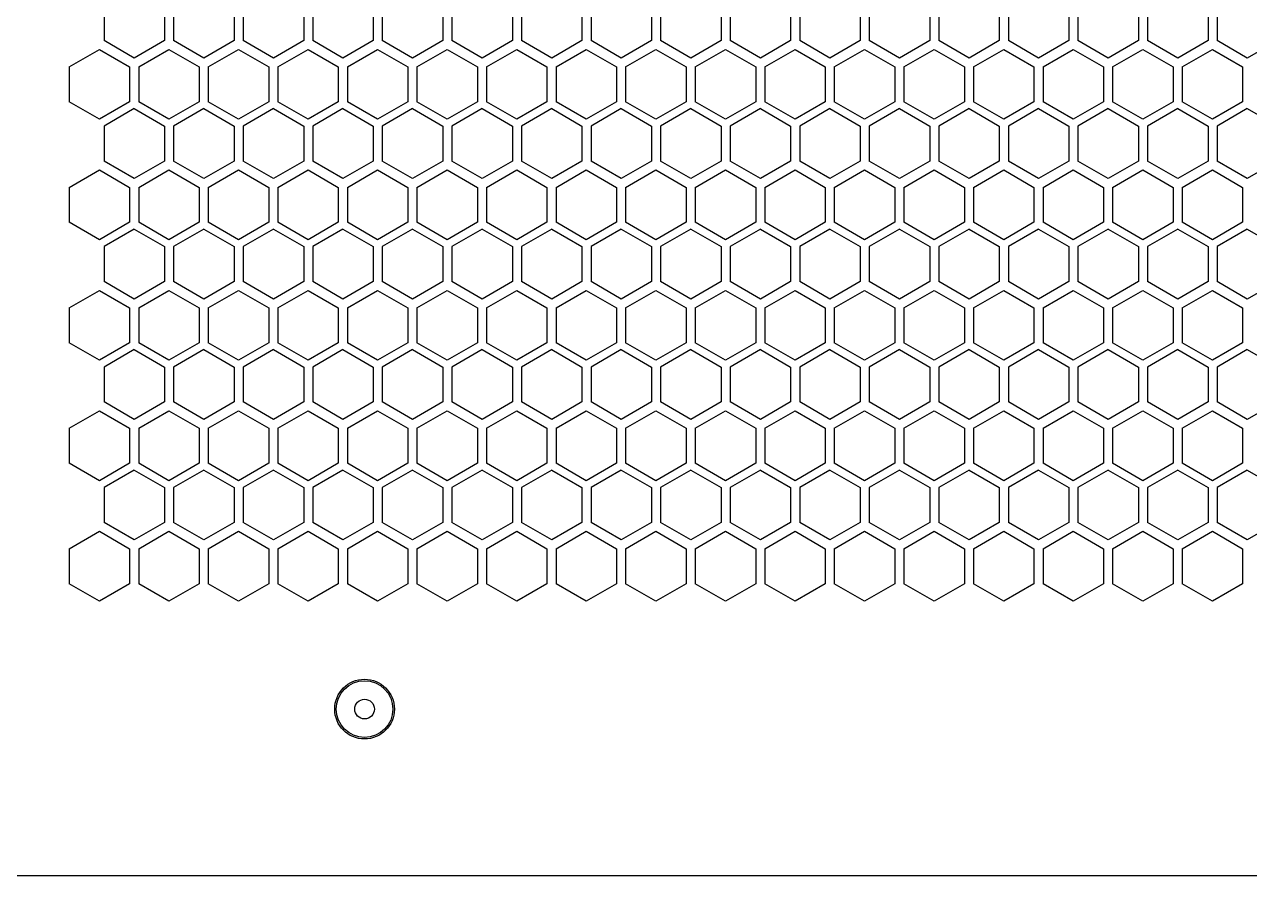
# Model space of a CAD drawing. Extents: x 61367 to 140945, y -1257 to 25588.
# Drawn here: x 70805.6 to 70967.6, y 15674.1 to 15786.7 of the extents above; entities that cross this region are included whole.
import ezdxf

# ---------------------------------------------------------------- set-up
doc = ezdxf.new("R2010")
doc.units = 0
doc.header["$MEASUREMENT"] = 0
doc.layers.get('0').update_dxf_attribs({"linetype": 'CONTINUOUS'})
doc.layers.add('2401-00307_MDC-M4_0', color=7, linetype='CONTINUOUS')
doc.layers.add('4215-0412-2_0', color=7, linetype='CONTINUOUS')

# ---------------------------------------------------------------- blocks, each defined once
blk = doc.blocks.new('ERGRTHTHRT')
at = {"layer": '2401-00307_MDC-M4_0', "color": 7, "linetype": 'Continuous'}
for radius in [3.75, 1.3]:
    blk.add_circle((-37668.65, -67997.48), radius, dxfattribs=at)
at = {"layer": '4215-0412-2_0', "color": 7, "linetype": 'Continuous'}
for p, q in [((-37703.1, -67904.46), (-37703.1, -67909.08)), ((-37695.1, -67904.46), (-37695.1, -67909.08)), ((-37693.9, -67904.46), (-37693.9, -67909.08)), ((-37685.9, -67904.46), (-37685.9, -67909.08)), ((-37684.7, -67904.46), (-37684.7, -67909.08)), ((-37676.7, -67904.46), (-37676.7, -67909.08)), ((-37675.5, -67904.46), (-37675.5, -67909.08)), ((-37667.5, -67904.46), (-37667.5, -67909.08)), ((-37666.3, -67904.46), (-37666.3, -67909.08)), ((-37658.3, -67904.46), (-37658.3, -67909.08)), ((-37657.1, -67904.46), (-37657.1, -67909.08)), ((-37649.1, -67904.46), (-37649.1, -67909.08)), ((-37647.9, -67904.46), (-37647.9, -67909.08)), ((-37639.9, -67904.46), (-37639.9, -67909.08)), ((-37638.7, -67904.46), (-37638.7, -67909.08)), ((-37630.7, -67904.46), (-37630.7, -67909.08)), ((-37629.5, -67904.46), (-37629.5, -67909.08)), ((-37621.5, -67904.46), (-37621.5, -67909.08)), ((-37620.3, -67904.46), (-37620.3, -67909.08)), ((-37612.3, -67904.46), (-37612.3, -67909.08)), ((-37611.1, -67904.46), (-37611.1, -67909.08)), ((-37603.1, -67904.46), (-37603.1, -67909.08)), ((-37601.9, -67904.46), (-37601.9, -67909.08)), ((-37593.9, -67904.46), (-37593.9, -67909.08)), ((-37592.7, -67904.46), (-37592.7, -67909.08)), ((-37584.7, -67904.46), (-37584.7, -67909.08)), ((-37583.5, -67904.46), (-37583.5, -67909.08)), ((-37575.5, -67904.46), (-37575.5, -67909.08)), ((-37574.3, -67904.46), (-37574.3, -67909.08)), ((-37566.3, -67904.46), (-37566.3, -67909.08)), ((-37565.1, -67904.46), (-37565.1, -67909.08)), ((-37557.1, -67904.46), (-37557.1, -67909.08)), ((-37555.9, -67904.46), (-37555.9, -67909.08)), ((-37699.1, -67911.39), (-37703.1, -67909.08)), ((-37695.1, -67909.08), (-37699.1, -67911.39)), ((-37689.9, -67911.39), (-37693.9, -67909.08)), ((-37685.9, -67909.08), (-37689.9, -67911.39)), ((-37680.7, -67911.39), (-37684.7, -67909.08)), ((-37676.7, -67909.08), (-37680.7, -67911.39)), ((-37671.5, -67911.39), (-37675.5, -67909.08)), ((-37667.5, -67909.08), (-37671.5, -67911.39)), ((-37662.3, -67911.39), (-37666.3, -67909.08)), ((-37658.3, -67909.08), (-37662.3, -67911.39)), ((-37653.1, -67911.39), (-37657.1, -67909.08)), ((-37649.1, -67909.08), (-37653.1, -67911.39)), ((-37643.9, -67911.39), (-37647.9, -67909.08)), ((-37639.9, -67909.08), (-37643.9, -67911.39)), ((-37634.7, -67911.39), (-37638.7, -67909.08)), ((-37630.7, -67909.08), (-37634.7, -67911.39)), ((-37625.5, -67911.39), (-37629.5, -67909.08)), ((-37621.5, -67909.08), (-37625.5, -67911.39)), ((-37616.3, -67911.39), (-37620.3, -67909.08)), ((-37612.3, -67909.08), (-37616.3, -67911.39)), ((-37607.1, -67911.39), (-37611.1, -67909.08)), ((-37603.1, -67909.08), (-37607.1, -67911.39)), ((-37597.9, -67911.39), (-37601.9, -67909.08)), ((-37593.9, -67909.08), (-37597.9, -67911.39)), ((-37588.7, -67911.39), (-37592.7, -67909.08)), ((-37584.7, -67909.08), (-37588.7, -67911.39)), ((-37579.5, -67911.39), (-37583.5, -67909.08)), ((-37575.5, -67909.08), (-37579.5, -67911.39)), ((-37570.3, -67911.39), (-37574.3, -67909.08)), ((-37566.3, -67909.08), (-37570.3, -67911.39)), ((-37561.1, -67911.39), (-37565.1, -67909.08)), ((-37557.1, -67909.08), (-37561.1, -67911.39)), ((-37551.9, -67911.39), (-37555.9, -67909.08)), ((-37547.9, -67909.08), (-37551.9, -67911.39)), ((-37707.72, -67912.56), (-37703.72, -67910.25)), ((-37703.72, -67910.25), (-37699.72, -67912.56)), ((-37698.52, -67912.56), (-37694.52, -67910.25)), ((-37694.52, -67910.25), (-37690.52, -67912.56)), ((-37689.32, -67912.56), (-37685.32, -67910.25)), ((-37685.32, -67910.25), (-37681.32, -67912.56)), ((-37680.12, -67912.56), (-37676.12, -67910.25)), ((-37676.12, -67910.25), (-37672.12, -67912.56)), ((-37670.92, -67912.56), (-37666.92, -67910.25)), ((-37666.92, -67910.25), (-37662.92, -67912.56)), ((-37661.72, -67912.56), (-37657.72, -67910.25)), ((-37657.72, -67910.25), (-37653.72, -67912.56)), ((-37652.52, -67912.56), (-37648.52, -67910.25)), ((-37648.52, -67910.25), (-37644.52, -67912.56)), ((-37643.32, -67912.56), (-37639.32, -67910.25)), ((-37639.32, -67910.25), (-37635.32, -67912.56)), ((-37634.12, -67912.56), (-37630.12, -67910.25)), ((-37630.12, -67910.25), (-37626.12, -67912.56)), ((-37624.92, -67912.56), (-37620.92, -67910.25)), ((-37620.92, -67910.25), (-37616.92, -67912.56)), ((-37615.72, -67912.56), (-37611.72, -67910.25)), ((-37611.72, -67910.25), (-37607.72, -67912.56)), ((-37606.52, -67912.56), (-37602.52, -67910.25)), ((-37602.52, -67910.25), (-37598.52, -67912.56)), ((-37597.32, -67912.56), (-37593.32, -67910.25)), ((-37593.32, -67910.25), (-37589.32, -67912.56)), ((-37588.12, -67912.56), (-37584.12, -67910.25)), ((-37584.12, -67910.25), (-37580.12, -67912.56)), ((-37578.92, -67912.56), (-37574.92, -67910.25)), ((-37574.92, -67910.25), (-37570.92, -67912.56)), ((-37569.72, -67912.56), (-37565.72, -67910.25)), ((-37565.72, -67910.25), (-37561.72, -67912.56)), ((-37560.52, -67912.56), (-37556.52, -67910.25)), ((-37556.52, -67910.25), (-37552.52, -67912.56)), ((-37707.72, -67912.56), (-37707.72, -67917.18)), ((-37699.72, -67912.56), (-37699.72, -67917.18)), ((-37698.52, -67912.56), (-37698.52, -67917.18)), ((-37690.52, -67912.56), (-37690.52, -67917.18)), ((-37689.32, -67912.56), (-37689.32, -67917.18)), ((-37681.32, -67912.56), (-37681.32, -67917.18)), ((-37680.12, -67912.56), (-37680.12, -67917.18)), ((-37672.12, -67912.56), (-37672.12, -67917.18)), ((-37670.92, -67912.56), (-37670.92, -67917.18)), ((-37662.92, -67912.56), (-37662.92, -67917.18)), ((-37661.72, -67912.56), (-37661.72, -67917.18)), ((-37653.72, -67912.56), (-37653.72, -67917.18)), ((-37652.52, -67912.56), (-37652.52, -67917.18)), ((-37644.52, -67912.56), (-37644.52, -67917.18)), ((-37643.32, -67912.56), (-37643.32, -67917.18)), ((-37635.32, -67912.56), (-37635.32, -67917.18)), ((-37634.12, -67912.56), (-37634.12, -67917.18)), ((-37626.12, -67912.56), (-37626.12, -67917.18)), ((-37624.92, -67912.56), (-37624.92, -67917.18)), ((-37616.92, -67912.56), (-37616.92, -67917.18)), ((-37615.72, -67912.56), (-37615.72, -67917.18)), ((-37607.72, -67912.56), (-37607.72, -67917.18)), ((-37606.52, -67912.56), (-37606.52, -67917.18)), ((-37598.52, -67912.56), (-37598.52, -67917.18)), ((-37597.32, -67912.56), (-37597.32, -67917.18)), ((-37589.32, -67912.56), (-37589.32, -67917.18)), ((-37588.12, -67912.56), (-37588.12, -67917.18)), ((-37580.12, -67912.56), (-37580.12, -67917.18)), ((-37578.92, -67912.56), (-37578.92, -67917.18)), ((-37570.92, -67912.56), (-37570.92, -67917.18)), ((-37569.72, -67912.56), (-37569.72, -67917.18)), ((-37561.72, -67912.56), (-37561.72, -67917.18)), ((-37560.52, -67912.56), (-37560.52, -67917.18)), ((-37552.52, -67912.56), (-37552.52, -67917.18)), ((-37703.72, -67919.49), (-37707.72, -67917.18)), ((-37699.72, -67917.18), (-37703.72, -67919.49)), ((-37694.52, -67919.49), (-37698.52, -67917.18)), ((-37690.52, -67917.18), (-37694.52, -67919.49)), ((-37685.32, -67919.49), (-37689.32, -67917.18)), ((-37681.32, -67917.18), (-37685.32, -67919.49)), ((-37676.12, -67919.49), (-37680.12, -67917.18)), ((-37672.12, -67917.18), (-37676.12, -67919.49)), ((-37666.92, -67919.49), (-37670.92, -67917.18)), ((-37662.92, -67917.18), (-37666.92, -67919.49)), ((-37657.72, -67919.49), (-37661.72, -67917.18)), ((-37653.72, -67917.18), (-37657.72, -67919.49)), ((-37648.52, -67919.49), (-37652.52, -67917.18)), ((-37644.52, -67917.18), (-37648.52, -67919.49)), ((-37639.32, -67919.49), (-37643.32, -67917.18)), ((-37635.32, -67917.18), (-37639.32, -67919.49)), ((-37630.12, -67919.49), (-37634.12, -67917.18)), ((-37626.12, -67917.18), (-37630.12, -67919.49)), ((-37620.92, -67919.49), (-37624.92, -67917.18)), ((-37616.92, -67917.18), (-37620.92, -67919.49)), ((-37611.72, -67919.49), (-37615.72, -67917.18)), ((-37607.72, -67917.18), (-37611.72, -67919.49)), ((-37602.52, -67919.49), (-37606.52, -67917.18)), ((-37598.52, -67917.18), (-37602.52, -67919.49)), ((-37593.32, -67919.49), (-37597.32, -67917.18)), ((-37589.32, -67917.18), (-37593.32, -67919.49)), ((-37584.12, -67919.49), (-37588.12, -67917.18)), ((-37580.12, -67917.18), (-37584.12, -67919.49)), ((-37574.92, -67919.49), (-37578.92, -67917.18)), ((-37570.92, -67917.18), (-37574.92, -67919.49)), ((-37565.72, -67919.49), (-37569.72, -67917.18)), ((-37561.72, -67917.18), (-37565.72, -67919.49)), ((-37556.52, -67919.49), (-37560.52, -67917.18)), ((-37552.52, -67917.18), (-37556.52, -67919.49)), ((-37699.1, -67918.08), (-37703.1, -67920.39)), ((-37699.1, -67918.08), (-37695.1, -67920.39)), ((-37689.9, -67918.08), (-37693.9, -67920.39)), ((-37689.9, -67918.08), (-37685.9, -67920.39)), ((-37680.7, -67918.08), (-37684.7, -67920.39)), ((-37680.7, -67918.08), (-37676.7, -67920.39)), ((-37671.5, -67918.08), (-37675.5, -67920.39)), ((-37671.5, -67918.08), (-37667.5, -67920.39)), ((-37662.3, -67918.08), (-37666.3, -67920.39)), ((-37662.3, -67918.08), (-37658.3, -67920.39)), ((-37653.1, -67918.08), (-37657.1, -67920.39)), ((-37653.1, -67918.08), (-37649.1, -67920.39)), ((-37643.9, -67918.08), (-37647.9, -67920.39)), ((-37643.9, -67918.08), (-37639.9, -67920.39)), ((-37634.7, -67918.08), (-37638.7, -67920.39)), ((-37634.7, -67918.08), (-37630.7, -67920.39)), ((-37625.5, -67918.08), (-37629.5, -67920.39)), ((-37625.5, -67918.08), (-37621.5, -67920.39)), ((-37616.3, -67918.08), (-37620.3, -67920.39)), ((-37616.3, -67918.08), (-37612.3, -67920.39)), ((-37607.1, -67918.08), (-37611.1, -67920.39)), ((-37607.1, -67918.08), (-37603.1, -67920.39)), ((-37597.9, -67918.08), (-37601.9, -67920.39)), ((-37597.9, -67918.08), (-37593.9, -67920.39)), ((-37588.7, -67918.08), (-37592.7, -67920.39)), ((-37588.7, -67918.08), (-37584.7, -67920.39)), ((-37579.5, -67918.08), (-37583.5, -67920.39)), ((-37579.5, -67918.08), (-37575.5, -67920.39)), ((-37570.3, -67918.08), (-37574.3, -67920.39)), ((-37570.3, -67918.08), (-37566.3, -67920.39)), ((-37561.1, -67918.08), (-37565.1, -67920.39)), ((-37561.1, -67918.08), (-37557.1, -67920.39)), ((-37551.9, -67918.08), (-37555.9, -67920.39)), ((-37551.9, -67918.08), (-37547.9, -67920.39)), ((-37703.1, -67920.39), (-37703.1, -67925.01)), ((-37695.1, -67920.39), (-37695.1, -67925.01)), ((-37693.9, -67920.39), (-37693.9, -67925.01)), ((-37685.9, -67920.39), (-37685.9, -67925.01)), ((-37684.7, -67920.39), (-37684.7, -67925.01)), ((-37676.7, -67920.39), (-37676.7, -67925.01)), ((-37675.5, -67920.39), (-37675.5, -67925.01)), ((-37667.5, -67920.39), (-37667.5, -67925.01)), ((-37666.3, -67920.39), (-37666.3, -67925.01)), ((-37658.3, -67920.39), (-37658.3, -67925.01)), ((-37657.1, -67920.39), (-37657.1, -67925.01)), ((-37649.1, -67920.39), (-37649.1, -67925.01)), ((-37647.9, -67920.39), (-37647.9, -67925.01)), ((-37639.9, -67920.39), (-37639.9, -67925.01)), ((-37638.7, -67920.39), (-37638.7, -67925.01)), ((-37630.7, -67920.39), (-37630.7, -67925.01)), ((-37629.5, -67920.39), (-37629.5, -67925.01)), ((-37621.5, -67920.39), (-37621.5, -67925.01)), ((-37620.3, -67920.39), (-37620.3, -67925.01)), ((-37612.3, -67920.39), (-37612.3, -67925.01)), ((-37611.1, -67920.39), (-37611.1, -67925.01)), ((-37603.1, -67920.39), (-37603.1, -67925.01)), ((-37601.9, -67920.39), (-37601.9, -67925.01)), ((-37593.9, -67920.39), (-37593.9, -67925.01)), ((-37592.7, -67920.39), (-37592.7, -67925.01)), ((-37584.7, -67920.39), (-37584.7, -67925.01)), ((-37583.5, -67920.39), (-37583.5, -67925.01)), ((-37575.5, -67920.39), (-37575.5, -67925.01)), ((-37574.3, -67920.39), (-37574.3, -67925.01)), ((-37566.3, -67920.39), (-37566.3, -67925.01)), ((-37565.1, -67920.39), (-37565.1, -67925.01)), ((-37557.1, -67920.39), (-37557.1, -67925.01)), ((-37555.9, -67920.39), (-37555.9, -67925.01)), ((-37699.1, -67927.32), (-37703.1, -67925.01)), ((-37695.1, -67925.01), (-37699.1, -67927.32)), ((-37689.9, -67927.32), (-37693.9, -67925.01)), ((-37685.9, -67925.01), (-37689.9, -67927.32)), ((-37680.7, -67927.32), (-37684.7, -67925.01)), ((-37676.7, -67925.01), (-37680.7, -67927.32)), ((-37671.5, -67927.32), (-37675.5, -67925.01)), ((-37667.5, -67925.01), (-37671.5, -67927.32)), ((-37662.3, -67927.32), (-37666.3, -67925.01)), ((-37658.3, -67925.01), (-37662.3, -67927.32)), ((-37653.1, -67927.32), (-37657.1, -67925.01)), ((-37649.1, -67925.01), (-37653.1, -67927.32)), ((-37643.9, -67927.32), (-37647.9, -67925.01)), ((-37639.9, -67925.01), (-37643.9, -67927.32)), ((-37634.7, -67927.32), (-37638.7, -67925.01)), ((-37630.7, -67925.01), (-37634.7, -67927.32)), ((-37625.5, -67927.32), (-37629.5, -67925.01)), ((-37621.5, -67925.01), (-37625.5, -67927.32)), ((-37616.3, -67927.32), (-37620.3, -67925.01)), ((-37612.3, -67925.01), (-37616.3, -67927.32)), ((-37607.1, -67927.32), (-37611.1, -67925.01)), ((-37603.1, -67925.01), (-37607.1, -67927.32)), ((-37597.9, -67927.32), (-37601.9, -67925.01)), ((-37593.9, -67925.01), (-37597.9, -67927.32)), ((-37588.7, -67927.32), (-37592.7, -67925.01)), ((-37584.7, -67925.01), (-37588.7, -67927.32)), ((-37579.5, -67927.32), (-37583.5, -67925.01)), ((-37575.5, -67925.01), (-37579.5, -67927.32)), ((-37570.3, -67927.32), (-37574.3, -67925.01)), ((-37566.3, -67925.01), (-37570.3, -67927.32)), ((-37561.1, -67927.32), (-37565.1, -67925.01)), ((-37557.1, -67925.01), (-37561.1, -67927.32)), ((-37551.9, -67927.32), (-37555.9, -67925.01)), ((-37547.9, -67925.01), (-37551.9, -67927.32)), ((-37707.72, -67928.49), (-37703.72, -67926.18)), ((-37703.72, -67926.18), (-37699.72, -67928.49)), ((-37698.52, -67928.49), (-37694.52, -67926.18)), ((-37694.52, -67926.18), (-37690.52, -67928.49)), ((-37689.32, -67928.49), (-37685.32, -67926.18)), ((-37685.32, -67926.18), (-37681.32, -67928.49)), ((-37680.12, -67928.49), (-37676.12, -67926.18)), ((-37676.12, -67926.18), (-37672.12, -67928.49)), ((-37670.92, -67928.49), (-37666.92, -67926.18)), ((-37666.92, -67926.18), (-37662.92, -67928.49)), ((-37661.72, -67928.49), (-37657.72, -67926.18)), ((-37657.72, -67926.18), (-37653.72, -67928.49)), ((-37652.52, -67928.49), (-37648.52, -67926.18)), ((-37648.52, -67926.18), (-37644.52, -67928.49)), ((-37643.32, -67928.49), (-37639.32, -67926.18)), ((-37639.32, -67926.18), (-37635.32, -67928.49)), ((-37634.12, -67928.49), (-37630.12, -67926.18)), ((-37630.12, -67926.18), (-37626.12, -67928.49)), ((-37624.92, -67928.49), (-37620.92, -67926.18)), ((-37620.92, -67926.18), (-37616.92, -67928.49)), ((-37615.72, -67928.49), (-37611.72, -67926.18)), ((-37611.72, -67926.18), (-37607.72, -67928.49)), ((-37606.52, -67928.49), (-37602.52, -67926.18)), ((-37602.52, -67926.18), (-37598.52, -67928.49)), ((-37597.32, -67928.49), (-37593.32, -67926.18)), ((-37593.32, -67926.18), (-37589.32, -67928.49)), ((-37588.12, -67928.49), (-37584.12, -67926.18)), ((-37584.12, -67926.18), (-37580.12, -67928.49)), ((-37578.92, -67928.49), (-37574.92, -67926.18)), ((-37574.92, -67926.18), (-37570.92, -67928.49)), ((-37569.72, -67928.49), (-37565.72, -67926.18)), ((-37565.72, -67926.18), (-37561.72, -67928.49)), ((-37560.52, -67928.49), (-37556.52, -67926.18)), ((-37556.52, -67926.18), (-37552.52, -67928.49)), ((-37707.72, -67928.49), (-37707.72, -67933.11)), ((-37699.72, -67928.49), (-37699.72, -67933.11)), ((-37698.52, -67928.49), (-37698.52, -67933.11)), ((-37690.52, -67928.49), (-37690.52, -67933.11)), ((-37689.32, -67928.49), (-37689.32, -67933.11)), ((-37681.32, -67928.49), (-37681.32, -67933.11)), ((-37680.12, -67928.49), (-37680.12, -67933.11)), ((-37672.12, -67928.49), (-37672.12, -67933.11)), ((-37670.92, -67928.49), (-37670.92, -67933.11)), ((-37662.92, -67928.49), (-37662.92, -67933.11)), ((-37661.72, -67928.49), (-37661.72, -67933.11)), ((-37653.72, -67928.49), (-37653.72, -67933.11)), ((-37652.52, -67928.49), (-37652.52, -67933.11)), ((-37644.52, -67928.49), (-37644.52, -67933.11)), ((-37643.32, -67928.49), (-37643.32, -67933.11)), ((-37635.32, -67928.49), (-37635.32, -67933.11)), ((-37634.12, -67928.49), (-37634.12, -67933.11)), ((-37626.12, -67928.49), (-37626.12, -67933.11)), ((-37624.92, -67928.49), (-37624.92, -67933.11)), ((-37616.92, -67928.49), (-37616.92, -67933.11)), ((-37615.72, -67928.49), (-37615.72, -67933.11)), ((-37607.72, -67928.49), (-37607.72, -67933.11)), ((-37606.52, -67928.49), (-37606.52, -67933.11)), ((-37598.52, -67928.49), (-37598.52, -67933.11)), ((-37597.32, -67928.49), (-37597.32, -67933.11)), ((-37589.32, -67928.49), (-37589.32, -67933.11)), ((-37588.12, -67928.49), (-37588.12, -67933.11)), ((-37580.12, -67928.49), (-37580.12, -67933.11)), ((-37578.92, -67928.49), (-37578.92, -67933.11)), ((-37570.92, -67928.49), (-37570.92, -67933.11)), ((-37569.72, -67928.49), (-37569.72, -67933.11)), ((-37561.72, -67928.49), (-37561.72, -67933.11)), ((-37560.52, -67928.49), (-37560.52, -67933.11)), ((-37552.52, -67928.49), (-37552.52, -67933.11)), ((-37703.72, -67935.42), (-37707.72, -67933.11)), ((-37699.72, -67933.11), (-37703.72, -67935.42)), ((-37694.52, -67935.42), (-37698.52, -67933.11)), ((-37690.52, -67933.11), (-37694.52, -67935.42)), ((-37685.32, -67935.42), (-37689.32, -67933.11)), ((-37681.32, -67933.11), (-37685.32, -67935.42)), ((-37676.12, -67935.42), (-37680.12, -67933.11)), ((-37672.12, -67933.11), (-37676.12, -67935.42)), ((-37666.92, -67935.42), (-37670.92, -67933.11)), ((-37662.92, -67933.11), (-37666.92, -67935.42)), ((-37657.72, -67935.42), (-37661.72, -67933.11)), ((-37653.72, -67933.11), (-37657.72, -67935.42)), ((-37648.52, -67935.42), (-37652.52, -67933.11)), ((-37644.52, -67933.11), (-37648.52, -67935.42)), ((-37639.32, -67935.42), (-37643.32, -67933.11)), ((-37635.32, -67933.11), (-37639.32, -67935.42)), ((-37630.12, -67935.42), (-37634.12, -67933.11)), ((-37626.12, -67933.11), (-37630.12, -67935.42)), ((-37620.92, -67935.42), (-37624.92, -67933.11)), ((-37616.92, -67933.11), (-37620.92, -67935.42)), ((-37611.72, -67935.42), (-37615.72, -67933.11)), ((-37607.72, -67933.11), (-37611.72, -67935.42)), ((-37602.52, -67935.42), (-37606.52, -67933.11)), ((-37598.52, -67933.11), (-37602.52, -67935.42)), ((-37593.32, -67935.42), (-37597.32, -67933.11)), ((-37589.32, -67933.11), (-37593.32, -67935.42)), ((-37584.12, -67935.42), (-37588.12, -67933.11)), ((-37580.12, -67933.11), (-37584.12, -67935.42)), ((-37574.92, -67935.42), (-37578.92, -67933.11)), ((-37570.92, -67933.11), (-37574.92, -67935.42)), ((-37565.72, -67935.42), (-37569.72, -67933.11)), ((-37561.72, -67933.11), (-37565.72, -67935.42)), ((-37556.52, -67935.42), (-37560.52, -67933.11)), ((-37552.52, -67933.11), (-37556.52, -67935.42)), ((-37699.1, -67934.01), (-37703.1, -67936.32)), ((-37699.1, -67934.01), (-37695.1, -67936.32)), ((-37689.9, -67934.01), (-37693.9, -67936.32)), ((-37689.9, -67934.01), (-37685.9, -67936.32)), ((-37680.7, -67934.01), (-37684.7, -67936.32)), ((-37680.7, -67934.01), (-37676.7, -67936.32)), ((-37671.5, -67934.01), (-37675.5, -67936.32)), ((-37671.5, -67934.01), (-37667.5, -67936.32)), ((-37662.3, -67934.01), (-37666.3, -67936.32)), ((-37662.3, -67934.01), (-37658.3, -67936.32)), ((-37653.1, -67934.01), (-37657.1, -67936.32)), ((-37653.1, -67934.01), (-37649.1, -67936.32)), ((-37643.9, -67934.01), (-37647.9, -67936.32)), ((-37643.9, -67934.01), (-37639.9, -67936.32)), ((-37634.7, -67934.01), (-37638.7, -67936.32)), ((-37634.7, -67934.01), (-37630.7, -67936.32)), ((-37625.5, -67934.01), (-37629.5, -67936.32)), ((-37625.5, -67934.01), (-37621.5, -67936.32)), ((-37616.3, -67934.01), (-37620.3, -67936.32)), ((-37616.3, -67934.01), (-37612.3, -67936.32)), ((-37607.1, -67934.01), (-37611.1, -67936.32)), ((-37607.1, -67934.01), (-37603.1, -67936.32)), ((-37597.9, -67934.01), (-37601.9, -67936.32)), ((-37597.9, -67934.01), (-37593.9, -67936.32)), ((-37588.7, -67934.01), (-37592.7, -67936.32)), ((-37588.7, -67934.01), (-37584.7, -67936.32)), ((-37579.5, -67934.01), (-37583.5, -67936.32)), ((-37579.5, -67934.01), (-37575.5, -67936.32)), ((-37570.3, -67934.01), (-37574.3, -67936.32)), ((-37570.3, -67934.01), (-37566.3, -67936.32)), ((-37561.1, -67934.01), (-37565.1, -67936.32)), ((-37561.1, -67934.01), (-37557.1, -67936.32)), ((-37551.9, -67934.01), (-37555.9, -67936.32)), ((-37551.9, -67934.01), (-37547.9, -67936.32)), ((-37703.1, -67936.32), (-37703.1, -67940.94)), ((-37695.1, -67936.32), (-37695.1, -67940.94)), ((-37693.9, -67936.32), (-37693.9, -67940.94)), ((-37685.9, -67936.32), (-37685.9, -67940.94)), ((-37684.7, -67936.32), (-37684.7, -67940.94)), ((-37676.7, -67936.32), (-37676.7, -67940.94)), ((-37675.5, -67936.32), (-37675.5, -67940.94)), ((-37667.5, -67936.32), (-37667.5, -67940.94)), ((-37666.3, -67936.32), (-37666.3, -67940.94)), ((-37658.3, -67936.32), (-37658.3, -67940.94)), ((-37657.1, -67936.32), (-37657.1, -67940.94)), ((-37649.1, -67936.32), (-37649.1, -67940.94)), ((-37647.9, -67936.32), (-37647.9, -67940.94)), ((-37639.9, -67936.32), (-37639.9, -67940.94)), ((-37638.7, -67936.32), (-37638.7, -67940.94)), ((-37630.7, -67936.32), (-37630.7, -67940.94)), ((-37629.5, -67936.32), (-37629.5, -67940.94)), ((-37621.5, -67936.32), (-37621.5, -67940.94)), ((-37620.3, -67936.32), (-37620.3, -67940.94)), ((-37612.3, -67936.32), (-37612.3, -67940.94)), ((-37611.1, -67936.32), (-37611.1, -67940.94)), ((-37603.1, -67936.32), (-37603.1, -67940.94)), ((-37601.9, -67936.32), (-37601.9, -67940.94)), ((-37593.9, -67936.32), (-37593.9, -67940.94)), ((-37592.7, -67936.32), (-37592.7, -67940.94)), ((-37584.7, -67936.32), (-37584.7, -67940.94)), ((-37583.5, -67936.32), (-37583.5, -67940.94)), ((-37575.5, -67936.32), (-37575.5, -67940.94)), ((-37574.3, -67936.32), (-37574.3, -67940.94)), ((-37566.3, -67936.32), (-37566.3, -67940.94)), ((-37565.1, -67936.32), (-37565.1, -67940.94)), ((-37557.1, -67936.32), (-37557.1, -67940.94)), ((-37555.9, -67936.32), (-37555.9, -67940.94)), ((-37699.1, -67943.25), (-37703.1, -67940.94)), ((-37695.1, -67940.94), (-37699.1, -67943.25)), ((-37689.9, -67943.25), (-37693.9, -67940.94)), ((-37685.9, -67940.94), (-37689.9, -67943.25)), ((-37680.7, -67943.25), (-37684.7, -67940.94)), ((-37676.7, -67940.94), (-37680.7, -67943.25)), ((-37671.5, -67943.25), (-37675.5, -67940.94)), ((-37667.5, -67940.94), (-37671.5, -67943.25)), ((-37662.3, -67943.25), (-37666.3, -67940.94)), ((-37658.3, -67940.94), (-37662.3, -67943.25)), ((-37653.1, -67943.25), (-37657.1, -67940.94)), ((-37649.1, -67940.94), (-37653.1, -67943.25)), ((-37643.9, -67943.25), (-37647.9, -67940.94)), ((-37639.9, -67940.94), (-37643.9, -67943.25)), ((-37634.7, -67943.25), (-37638.7, -67940.94)), ((-37630.7, -67940.94), (-37634.7, -67943.25)), ((-37625.5, -67943.25), (-37629.5, -67940.94)), ((-37621.5, -67940.94), (-37625.5, -67943.25)), ((-37616.3, -67943.25), (-37620.3, -67940.94)), ((-37612.3, -67940.94), (-37616.3, -67943.25)), ((-37607.1, -67943.25), (-37611.1, -67940.94)), ((-37603.1, -67940.94), (-37607.1, -67943.25)), ((-37597.9, -67943.25), (-37601.9, -67940.94)), ((-37593.9, -67940.94), (-37597.9, -67943.25)), ((-37588.7, -67943.25), (-37592.7, -67940.94)), ((-37584.7, -67940.94), (-37588.7, -67943.25)), ((-37579.5, -67943.25), (-37583.5, -67940.94)), ((-37575.5, -67940.94), (-37579.5, -67943.25)), ((-37570.3, -67943.25), (-37574.3, -67940.94)), ((-37566.3, -67940.94), (-37570.3, -67943.25)), ((-37561.1, -67943.25), (-37565.1, -67940.94)), ((-37557.1, -67940.94), (-37561.1, -67943.25)), ((-37551.9, -67943.25), (-37555.9, -67940.94)), ((-37547.9, -67940.94), (-37551.9, -67943.25)), ((-37707.72, -67944.42), (-37703.72, -67942.11)), ((-37703.72, -67942.11), (-37699.72, -67944.42)), ((-37698.52, -67944.42), (-37694.52, -67942.11)), ((-37694.52, -67942.11), (-37690.52, -67944.42)), ((-37689.32, -67944.42), (-37685.32, -67942.11)), ((-37685.32, -67942.11), (-37681.32, -67944.42)), ((-37680.12, -67944.42), (-37676.12, -67942.11)), ((-37676.12, -67942.11), (-37672.12, -67944.42)), ((-37670.92, -67944.42), (-37666.92, -67942.11)), ((-37666.92, -67942.11), (-37662.92, -67944.42)), ((-37661.72, -67944.42), (-37657.72, -67942.11)), ((-37657.72, -67942.11), (-37653.72, -67944.42)), ((-37652.52, -67944.42), (-37648.52, -67942.11)), ((-37648.52, -67942.11), (-37644.52, -67944.42)), ((-37643.32, -67944.42), (-37639.32, -67942.11)), ((-37639.32, -67942.11), (-37635.32, -67944.42)), ((-37634.12, -67944.42), (-37630.12, -67942.11)), ((-37630.12, -67942.11), (-37626.12, -67944.42)), ((-37624.92, -67944.42), (-37620.92, -67942.11)), ((-37620.92, -67942.11), (-37616.92, -67944.42)), ((-37615.72, -67944.42), (-37611.72, -67942.11)), ((-37611.72, -67942.11), (-37607.72, -67944.42)), ((-37606.52, -67944.42), (-37602.52, -67942.11)), ((-37602.52, -67942.11), (-37598.52, -67944.42)), ((-37597.32, -67944.42), (-37593.32, -67942.11)), ((-37593.32, -67942.11), (-37589.32, -67944.42)), ((-37588.12, -67944.42), (-37584.12, -67942.11)), ((-37584.12, -67942.11), (-37580.12, -67944.42)), ((-37578.92, -67944.42), (-37574.92, -67942.11)), ((-37574.92, -67942.11), (-37570.92, -67944.42)), ((-37569.72, -67944.42), (-37565.72, -67942.11)), ((-37565.72, -67942.11), (-37561.72, -67944.42)), ((-37560.52, -67944.42), (-37556.52, -67942.11)), ((-37556.52, -67942.11), (-37552.52, -67944.42)), ((-37707.72, -67944.42), (-37707.72, -67949.04)), ((-37699.72, -67944.42), (-37699.72, -67949.04)), ((-37698.52, -67944.42), (-37698.52, -67949.04)), ((-37690.52, -67944.42), (-37690.52, -67949.04)), ((-37689.32, -67944.42), (-37689.32, -67949.04)), ((-37681.32, -67944.42), (-37681.32, -67949.04)), ((-37680.12, -67944.42), (-37680.12, -67949.04)), ((-37672.12, -67944.42), (-37672.12, -67949.04)), ((-37670.92, -67944.42), (-37670.92, -67949.04)), ((-37662.92, -67944.42), (-37662.92, -67949.04)), ((-37661.72, -67944.42), (-37661.72, -67949.04)), ((-37653.72, -67944.42), (-37653.72, -67949.04)), ((-37652.52, -67944.42), (-37652.52, -67949.04)), ((-37644.52, -67944.42), (-37644.52, -67949.04)), ((-37643.32, -67944.42), (-37643.32, -67949.04)), ((-37635.32, -67944.42), (-37635.32, -67949.04)), ((-37634.12, -67944.42), (-37634.12, -67949.04)), ((-37626.12, -67944.42), (-37626.12, -67949.04)), ((-37624.92, -67944.42), (-37624.92, -67949.04)), ((-37616.92, -67944.42), (-37616.92, -67949.04)), ((-37615.72, -67944.42), (-37615.72, -67949.04)), ((-37607.72, -67944.42), (-37607.72, -67949.04)), ((-37606.52, -67944.42), (-37606.52, -67949.04)), ((-37598.52, -67944.42), (-37598.52, -67949.04)), ((-37597.32, -67944.42), (-37597.32, -67949.04)), ((-37589.32, -67944.42), (-37589.32, -67949.04)), ((-37588.12, -67944.42), (-37588.12, -67949.04)), ((-37580.12, -67944.42), (-37580.12, -67949.04)), ((-37578.92, -67944.42), (-37578.92, -67949.04)), ((-37570.92, -67944.42), (-37570.92, -67949.04)), ((-37569.72, -67944.42), (-37569.72, -67949.04)), ((-37561.72, -67944.42), (-37561.72, -67949.04)), ((-37560.52, -67944.42), (-37560.52, -67949.04)), ((-37552.52, -67944.42), (-37552.52, -67949.04)), ((-37703.72, -67951.35), (-37707.72, -67949.04)), ((-37699.72, -67949.04), (-37703.72, -67951.35)), ((-37699.1, -67949.94), (-37703.1, -67952.25)), ((-37699.1, -67949.94), (-37695.1, -67952.25)), ((-37694.52, -67951.35), (-37698.52, -67949.04)), ((-37690.52, -67949.04), (-37694.52, -67951.35)), ((-37689.9, -67949.94), (-37693.9, -67952.25)), ((-37689.9, -67949.94), (-37685.9, -67952.25)), ((-37685.32, -67951.35), (-37689.32, -67949.04)), ((-37681.32, -67949.04), (-37685.32, -67951.35)), ((-37680.7, -67949.94), (-37684.7, -67952.25)), ((-37680.7, -67949.94), (-37676.7, -67952.25)), ((-37676.12, -67951.35), (-37680.12, -67949.04)), ((-37672.12, -67949.04), (-37676.12, -67951.35)), ((-37671.5, -67949.94), (-37675.5, -67952.25)), ((-37671.5, -67949.94), (-37667.5, -67952.25)), ((-37666.92, -67951.35), (-37670.92, -67949.04)), ((-37662.92, -67949.04), (-37666.92, -67951.35)), ((-37662.3, -67949.94), (-37666.3, -67952.25)), ((-37662.3, -67949.94), (-37658.3, -67952.25)), ((-37657.72, -67951.35), (-37661.72, -67949.04)), ((-37653.72, -67949.04), (-37657.72, -67951.35)), ((-37653.1, -67949.94), (-37657.1, -67952.25)), ((-37653.1, -67949.94), (-37649.1, -67952.25)), ((-37648.52, -67951.35), (-37652.52, -67949.04)), ((-37644.52, -67949.04), (-37648.52, -67951.35)), ((-37643.9, -67949.94), (-37647.9, -67952.25)), ((-37643.9, -67949.94), (-37639.9, -67952.25)), ((-37639.32, -67951.35), (-37643.32, -67949.04)), ((-37635.32, -67949.04), (-37639.32, -67951.35)), ((-37634.7, -67949.94), (-37638.7, -67952.25)), ((-37634.7, -67949.94), (-37630.7, -67952.25)), ((-37630.12, -67951.35), (-37634.12, -67949.04)), ((-37626.12, -67949.04), (-37630.12, -67951.35)), ((-37625.5, -67949.94), (-37629.5, -67952.25)), ((-37625.5, -67949.94), (-37621.5, -67952.25)), ((-37620.92, -67951.35), (-37624.92, -67949.04)), ((-37616.92, -67949.04), (-37620.92, -67951.35)), ((-37616.3, -67949.94), (-37620.3, -67952.25)), ((-37616.3, -67949.94), (-37612.3, -67952.25)), ((-37611.72, -67951.35), (-37615.72, -67949.04)), ((-37607.72, -67949.04), (-37611.72, -67951.35)), ((-37607.1, -67949.94), (-37611.1, -67952.25)), ((-37607.1, -67949.94), (-37603.1, -67952.25)), ((-37602.52, -67951.35), (-37606.52, -67949.04)), ((-37598.52, -67949.04), (-37602.52, -67951.35)), ((-37597.9, -67949.94), (-37601.9, -67952.25)), ((-37597.9, -67949.94), (-37593.9, -67952.25)), ((-37593.32, -67951.35), (-37597.32, -67949.04)), ((-37589.32, -67949.04), (-37593.32, -67951.35)), ((-37588.7, -67949.94), (-37592.7, -67952.25)), ((-37588.7, -67949.94), (-37584.7, -67952.25)), ((-37584.12, -67951.35), (-37588.12, -67949.04)), ((-37580.12, -67949.04), (-37584.12, -67951.35)), ((-37579.5, -67949.94), (-37583.5, -67952.25)), ((-37579.5, -67949.94), (-37575.5, -67952.25)), ((-37574.92, -67951.35), (-37578.92, -67949.04)), ((-37570.92, -67949.04), (-37574.92, -67951.35)), ((-37570.3, -67949.94), (-37574.3, -67952.25)), ((-37570.3, -67949.94), (-37566.3, -67952.25)), ((-37565.72, -67951.35), (-37569.72, -67949.04)), ((-37561.72, -67949.04), (-37565.72, -67951.35)), ((-37561.1, -67949.94), (-37565.1, -67952.25)), ((-37561.1, -67949.94), (-37557.1, -67952.25)), ((-37556.52, -67951.35), (-37560.52, -67949.04)), ((-37552.52, -67949.04), (-37556.52, -67951.35)), ((-37551.9, -67949.94), (-37555.9, -67952.25)), ((-37551.9, -67949.94), (-37547.9, -67952.25)), ((-37703.1, -67952.25), (-37703.1, -67956.87)), ((-37695.1, -67952.25), (-37695.1, -67956.87)), ((-37693.9, -67952.25), (-37693.9, -67956.87)), ((-37685.9, -67952.25), (-37685.9, -67956.87)), ((-37684.7, -67952.25), (-37684.7, -67956.87)), ((-37676.7, -67952.25), (-37676.7, -67956.87)), ((-37675.5, -67952.25), (-37675.5, -67956.87)), ((-37667.5, -67952.25), (-37667.5, -67956.87)), ((-37666.3, -67952.25), (-37666.3, -67956.87)), ((-37658.3, -67952.25), (-37658.3, -67956.87)), ((-37657.1, -67952.25), (-37657.1, -67956.87)), ((-37649.1, -67952.25), (-37649.1, -67956.87)), ((-37647.9, -67952.25), (-37647.9, -67956.87)), ((-37639.9, -67952.25), (-37639.9, -67956.87)), ((-37638.7, -67952.25), (-37638.7, -67956.87)), ((-37630.7, -67952.25), (-37630.7, -67956.87)), ((-37629.5, -67952.25), (-37629.5, -67956.87)), ((-37621.5, -67952.25), (-37621.5, -67956.87)), ((-37620.3, -67952.25), (-37620.3, -67956.87)), ((-37612.3, -67952.25), (-37612.3, -67956.87)), ((-37611.1, -67952.25), (-37611.1, -67956.87)), ((-37603.1, -67952.25), (-37603.1, -67956.87)), ((-37601.9, -67952.25), (-37601.9, -67956.87)), ((-37593.9, -67952.25), (-37593.9, -67956.87)), ((-37592.7, -67952.25), (-37592.7, -67956.87)), ((-37584.7, -67952.25), (-37584.7, -67956.87)), ((-37583.5, -67952.25), (-37583.5, -67956.87)), ((-37575.5, -67952.25), (-37575.5, -67956.87)), ((-37574.3, -67952.25), (-37574.3, -67956.87)), ((-37566.3, -67952.25), (-37566.3, -67956.87)), ((-37565.1, -67952.25), (-37565.1, -67956.87)), ((-37557.1, -67952.25), (-37557.1, -67956.87)), ((-37555.9, -67952.25), (-37555.9, -67956.87)), ((-37707.72, -67960.35), (-37703.72, -67958.04)), ((-37703.72, -67958.04), (-37699.72, -67960.35)), ((-37699.1, -67959.18), (-37703.1, -67956.87)), ((-37695.1, -67956.87), (-37699.1, -67959.18)), ((-37698.52, -67960.35), (-37694.52, -67958.04)), ((-37694.52, -67958.04), (-37690.52, -67960.35)), ((-37689.9, -67959.18), (-37693.9, -67956.87)), ((-37685.9, -67956.87), (-37689.9, -67959.18)), ((-37689.32, -67960.35), (-37685.32, -67958.04)), ((-37685.32, -67958.04), (-37681.32, -67960.35)), ((-37680.7, -67959.18), (-37684.7, -67956.87)), ((-37676.7, -67956.87), (-37680.7, -67959.18)), ((-37680.12, -67960.35), (-37676.12, -67958.04)), ((-37676.12, -67958.04), (-37672.12, -67960.35)), ((-37671.5, -67959.18), (-37675.5, -67956.87)), ((-37667.5, -67956.87), (-37671.5, -67959.18)), ((-37670.92, -67960.35), (-37666.92, -67958.04)), ((-37666.92, -67958.04), (-37662.92, -67960.35)), ((-37662.3, -67959.18), (-37666.3, -67956.87)), ((-37658.3, -67956.87), (-37662.3, -67959.18)), ((-37661.72, -67960.35), (-37657.72, -67958.04)), ((-37657.72, -67958.04), (-37653.72, -67960.35)), ((-37653.1, -67959.18), (-37657.1, -67956.87)), ((-37649.1, -67956.87), (-37653.1, -67959.18)), ((-37652.52, -67960.35), (-37648.52, -67958.04)), ((-37648.52, -67958.04), (-37644.52, -67960.35)), ((-37643.9, -67959.18), (-37647.9, -67956.87)), ((-37639.9, -67956.87), (-37643.9, -67959.18)), ((-37643.32, -67960.35), (-37639.32, -67958.04)), ((-37639.32, -67958.04), (-37635.32, -67960.35)), ((-37634.7, -67959.18), (-37638.7, -67956.87)), ((-37630.7, -67956.87), (-37634.7, -67959.18)), ((-37634.12, -67960.35), (-37630.12, -67958.04)), ((-37630.12, -67958.04), (-37626.12, -67960.35)), ((-37625.5, -67959.18), (-37629.5, -67956.87)), ((-37621.5, -67956.87), (-37625.5, -67959.18)), ((-37624.92, -67960.35), (-37620.92, -67958.04)), ((-37620.92, -67958.04), (-37616.92, -67960.35)), ((-37616.3, -67959.18), (-37620.3, -67956.87)), ((-37612.3, -67956.87), (-37616.3, -67959.18)), ((-37615.72, -67960.35), (-37611.72, -67958.04)), ((-37611.72, -67958.04), (-37607.72, -67960.35)), ((-37607.1, -67959.18), (-37611.1, -67956.87)), ((-37603.1, -67956.87), (-37607.1, -67959.18)), ((-37606.52, -67960.35), (-37602.52, -67958.04)), ((-37602.52, -67958.04), (-37598.52, -67960.35)), ((-37597.9, -67959.18), (-37601.9, -67956.87)), ((-37593.9, -67956.87), (-37597.9, -67959.18)), ((-37597.32, -67960.35), (-37593.32, -67958.04)), ((-37593.32, -67958.04), (-37589.32, -67960.35)), ((-37588.7, -67959.18), (-37592.7, -67956.87)), ((-37584.7, -67956.87), (-37588.7, -67959.18)), ((-37588.12, -67960.35), (-37584.12, -67958.04)), ((-37584.12, -67958.04), (-37580.12, -67960.35)), ((-37579.5, -67959.18), (-37583.5, -67956.87)), ((-37575.5, -67956.87), (-37579.5, -67959.18)), ((-37578.92, -67960.35), (-37574.92, -67958.04)), ((-37574.92, -67958.04), (-37570.92, -67960.35)), ((-37570.3, -67959.18), (-37574.3, -67956.87)), ((-37566.3, -67956.87), (-37570.3, -67959.18)), ((-37569.72, -67960.35), (-37565.72, -67958.04)), ((-37565.72, -67958.04), (-37561.72, -67960.35)), ((-37561.1, -67959.18), (-37565.1, -67956.87)), ((-37557.1, -67956.87), (-37561.1, -67959.18)), ((-37560.52, -67960.35), (-37556.52, -67958.04)), ((-37556.52, -67958.04), (-37552.52, -67960.35)), ((-37551.9, -67959.18), (-37555.9, -67956.87)), ((-37547.9, -67956.87), (-37551.9, -67959.18)), ((-37707.72, -67960.35), (-37707.72, -67964.97)), ((-37699.72, -67960.35), (-37699.72, -67964.97)), ((-37698.52, -67960.35), (-37698.52, -67964.97)), ((-37690.52, -67960.35), (-37690.52, -67964.97)), ((-37689.32, -67960.35), (-37689.32, -67964.97)), ((-37681.32, -67960.35), (-37681.32, -67964.97)), ((-37680.12, -67960.35), (-37680.12, -67964.97)), ((-37672.12, -67960.35), (-37672.12, -67964.97)), ((-37670.92, -67960.35), (-37670.92, -67964.97)), ((-37662.92, -67960.35), (-37662.92, -67964.97)), ((-37661.72, -67960.35), (-37661.72, -67964.97)), ((-37653.72, -67960.35), (-37653.72, -67964.97)), ((-37652.52, -67960.35), (-37652.52, -67964.97)), ((-37644.52, -67960.35), (-37644.52, -67964.97)), ((-37643.32, -67960.35), (-37643.32, -67964.97)), ((-37635.32, -67960.35), (-37635.32, -67964.97)), ((-37634.12, -67960.35), (-37634.12, -67964.97)), ((-37626.12, -67960.35), (-37626.12, -67964.97)), ((-37624.92, -67960.35), (-37624.92, -67964.97)), ((-37616.92, -67960.35), (-37616.92, -67964.97)), ((-37615.72, -67960.35), (-37615.72, -67964.97)), ((-37607.72, -67960.35), (-37607.72, -67964.97)), ((-37606.52, -67960.35), (-37606.52, -67964.97)), ((-37598.52, -67960.35), (-37598.52, -67964.97)), ((-37597.32, -67960.35), (-37597.32, -67964.97)), ((-37589.32, -67960.35), (-37589.32, -67964.97)), ((-37588.12, -67960.35), (-37588.12, -67964.97)), ((-37580.12, -67960.35), (-37580.12, -67964.97)), ((-37578.92, -67960.35), (-37578.92, -67964.97)), ((-37570.92, -67960.35), (-37570.92, -67964.97)), ((-37569.72, -67960.35), (-37569.72, -67964.97)), ((-37561.72, -67960.35), (-37561.72, -67964.97)), ((-37560.52, -67960.35), (-37560.52, -67964.97)), ((-37552.52, -67960.35), (-37552.52, -67964.97)), ((-37703.72, -67967.28), (-37707.72, -67964.97)), ((-37699.72, -67964.97), (-37703.72, -67967.28)), ((-37699.1, -67965.87), (-37703.1, -67968.18)), ((-37699.1, -67965.87), (-37695.1, -67968.18)), ((-37694.52, -67967.28), (-37698.52, -67964.97)), ((-37690.52, -67964.97), (-37694.52, -67967.28)), ((-37689.9, -67965.87), (-37693.9, -67968.18)), ((-37689.9, -67965.87), (-37685.9, -67968.18)), ((-37685.32, -67967.28), (-37689.32, -67964.97)), ((-37681.32, -67964.97), (-37685.32, -67967.28)), ((-37680.7, -67965.87), (-37684.7, -67968.18)), ((-37680.7, -67965.87), (-37676.7, -67968.18)), ((-37676.12, -67967.28), (-37680.12, -67964.97)), ((-37672.12, -67964.97), (-37676.12, -67967.28)), ((-37671.5, -67965.87), (-37675.5, -67968.18)), ((-37671.5, -67965.87), (-37667.5, -67968.18)), ((-37666.92, -67967.28), (-37670.92, -67964.97)), ((-37662.92, -67964.97), (-37666.92, -67967.28)), ((-37662.3, -67965.87), (-37666.3, -67968.18)), ((-37662.3, -67965.87), (-37658.3, -67968.18)), ((-37657.72, -67967.28), (-37661.72, -67964.97)), ((-37653.72, -67964.97), (-37657.72, -67967.28)), ((-37653.1, -67965.87), (-37657.1, -67968.18)), ((-37653.1, -67965.87), (-37649.1, -67968.18)), ((-37648.52, -67967.28), (-37652.52, -67964.97)), ((-37644.52, -67964.97), (-37648.52, -67967.28)), ((-37643.9, -67965.87), (-37647.9, -67968.18)), ((-37643.9, -67965.87), (-37639.9, -67968.18)), ((-37639.32, -67967.28), (-37643.32, -67964.97)), ((-37635.32, -67964.97), (-37639.32, -67967.28)), ((-37634.7, -67965.87), (-37638.7, -67968.18)), ((-37634.7, -67965.87), (-37630.7, -67968.18)), ((-37630.12, -67967.28), (-37634.12, -67964.97)), ((-37626.12, -67964.97), (-37630.12, -67967.28)), ((-37625.5, -67965.87), (-37629.5, -67968.18)), ((-37625.5, -67965.87), (-37621.5, -67968.18)), ((-37620.92, -67967.28), (-37624.92, -67964.97)), ((-37616.92, -67964.97), (-37620.92, -67967.28)), ((-37616.3, -67965.87), (-37620.3, -67968.18)), ((-37616.3, -67965.87), (-37612.3, -67968.18)), ((-37611.72, -67967.28), (-37615.72, -67964.97)), ((-37607.72, -67964.97), (-37611.72, -67967.28)), ((-37607.1, -67965.87), (-37611.1, -67968.18)), ((-37607.1, -67965.87), (-37603.1, -67968.18)), ((-37602.52, -67967.28), (-37606.52, -67964.97)), ((-37598.52, -67964.97), (-37602.52, -67967.28)), ((-37597.9, -67965.87), (-37601.9, -67968.18)), ((-37597.9, -67965.87), (-37593.9, -67968.18)), ((-37593.32, -67967.28), (-37597.32, -67964.97)), ((-37589.32, -67964.97), (-37593.32, -67967.28)), ((-37588.7, -67965.87), (-37592.7, -67968.18)), ((-37588.7, -67965.87), (-37584.7, -67968.18)), ((-37584.12, -67967.28), (-37588.12, -67964.97)), ((-37580.12, -67964.97), (-37584.12, -67967.28)), ((-37579.5, -67965.87), (-37583.5, -67968.18)), ((-37579.5, -67965.87), (-37575.5, -67968.18)), ((-37574.92, -67967.28), (-37578.92, -67964.97)), ((-37570.92, -67964.97), (-37574.92, -67967.28)), ((-37570.3, -67965.87), (-37574.3, -67968.18)), ((-37570.3, -67965.87), (-37566.3, -67968.18)), ((-37565.72, -67967.28), (-37569.72, -67964.97)), ((-37561.72, -67964.97), (-37565.72, -67967.28)), ((-37561.1, -67965.87), (-37565.1, -67968.18)), ((-37561.1, -67965.87), (-37557.1, -67968.18)), ((-37556.52, -67967.28), (-37560.52, -67964.97)), ((-37552.52, -67964.97), (-37556.52, -67967.28)), ((-37551.9, -67965.87), (-37555.9, -67968.18)), ((-37551.9, -67965.87), (-37547.9, -67968.18)), ((-37703.1, -67968.18), (-37703.1, -67972.8)), ((-37695.1, -67968.18), (-37695.1, -67972.8)), ((-37693.9, -67968.18), (-37693.9, -67972.8)), ((-37685.9, -67968.18), (-37685.9, -67972.8)), ((-37684.7, -67968.18), (-37684.7, -67972.8)), ((-37676.7, -67968.18), (-37676.7, -67972.8)), ((-37675.5, -67968.18), (-37675.5, -67972.8)), ((-37667.5, -67968.18), (-37667.5, -67972.8)), ((-37666.3, -67968.18), (-37666.3, -67972.8)), ((-37658.3, -67968.18), (-37658.3, -67972.8)), ((-37657.1, -67968.18), (-37657.1, -67972.8)), ((-37649.1, -67968.18), (-37649.1, -67972.8)), ((-37647.9, -67968.18), (-37647.9, -67972.8)), ((-37639.9, -67968.18), (-37639.9, -67972.8)), ((-37638.7, -67968.18), (-37638.7, -67972.8)), ((-37630.7, -67968.18), (-37630.7, -67972.8)), ((-37629.5, -67968.18), (-37629.5, -67972.8)), ((-37621.5, -67968.18), (-37621.5, -67972.8)), ((-37620.3, -67968.18), (-37620.3, -67972.8)), ((-37612.3, -67968.18), (-37612.3, -67972.8)), ((-37611.1, -67968.18), (-37611.1, -67972.8)), ((-37603.1, -67968.18), (-37603.1, -67972.8)), ((-37601.9, -67968.18), (-37601.9, -67972.8)), ((-37593.9, -67968.18), (-37593.9, -67972.8)), ((-37592.7, -67968.18), (-37592.7, -67972.8)), ((-37584.7, -67968.18), (-37584.7, -67972.8)), ((-37583.5, -67968.18), (-37583.5, -67972.8)), ((-37575.5, -67968.18), (-37575.5, -67972.8)), ((-37574.3, -67968.18), (-37574.3, -67972.8)), ((-37566.3, -67968.18), (-37566.3, -67972.8)), ((-37565.1, -67968.18), (-37565.1, -67972.8)), ((-37557.1, -67968.18), (-37557.1, -67972.8)), ((-37555.9, -67968.18), (-37555.9, -67972.8)), ((-37707.72, -67976.28), (-37703.72, -67973.97)), ((-37703.72, -67973.97), (-37699.72, -67976.28)), ((-37699.1, -67975.11), (-37703.1, -67972.8)), ((-37695.1, -67972.8), (-37699.1, -67975.11)), ((-37698.52, -67976.28), (-37694.52, -67973.97)), ((-37694.52, -67973.97), (-37690.52, -67976.28)), ((-37689.9, -67975.11), (-37693.9, -67972.8)), ((-37685.9, -67972.8), (-37689.9, -67975.11)), ((-37689.32, -67976.28), (-37685.32, -67973.97)), ((-37685.32, -67973.97), (-37681.32, -67976.28)), ((-37680.7, -67975.11), (-37684.7, -67972.8)), ((-37676.7, -67972.8), (-37680.7, -67975.11)), ((-37680.12, -67976.28), (-37676.12, -67973.97)), ((-37676.12, -67973.97), (-37672.12, -67976.28)), ((-37671.5, -67975.11), (-37675.5, -67972.8)), ((-37667.5, -67972.8), (-37671.5, -67975.11)), ((-37670.92, -67976.28), (-37666.92, -67973.97)), ((-37666.92, -67973.97), (-37662.92, -67976.28)), ((-37662.3, -67975.11), (-37666.3, -67972.8)), ((-37658.3, -67972.8), (-37662.3, -67975.11)), ((-37661.72, -67976.28), (-37657.72, -67973.97)), ((-37657.72, -67973.97), (-37653.72, -67976.28)), ((-37653.1, -67975.11), (-37657.1, -67972.8)), ((-37649.1, -67972.8), (-37653.1, -67975.11)), ((-37652.52, -67976.28), (-37648.52, -67973.97)), ((-37648.52, -67973.97), (-37644.52, -67976.28)), ((-37643.9, -67975.11), (-37647.9, -67972.8)), ((-37639.9, -67972.8), (-37643.9, -67975.11)), ((-37643.32, -67976.28), (-37639.32, -67973.97)), ((-37639.32, -67973.97), (-37635.32, -67976.28)), ((-37634.7, -67975.11), (-37638.7, -67972.8)), ((-37630.7, -67972.8), (-37634.7, -67975.11)), ((-37634.12, -67976.28), (-37630.12, -67973.97)), ((-37630.12, -67973.97), (-37626.12, -67976.28)), ((-37625.5, -67975.11), (-37629.5, -67972.8)), ((-37621.5, -67972.8), (-37625.5, -67975.11)), ((-37624.92, -67976.28), (-37620.92, -67973.97)), ((-37620.92, -67973.97), (-37616.92, -67976.28)), ((-37616.3, -67975.11), (-37620.3, -67972.8)), ((-37612.3, -67972.8), (-37616.3, -67975.11)), ((-37615.72, -67976.28), (-37611.72, -67973.97)), ((-37611.72, -67973.97), (-37607.72, -67976.28)), ((-37607.1, -67975.11), (-37611.1, -67972.8)), ((-37603.1, -67972.8), (-37607.1, -67975.11)), ((-37606.52, -67976.28), (-37602.52, -67973.97)), ((-37602.52, -67973.97), (-37598.52, -67976.28)), ((-37597.9, -67975.11), (-37601.9, -67972.8)), ((-37593.9, -67972.8), (-37597.9, -67975.11)), ((-37597.32, -67976.28), (-37593.32, -67973.97)), ((-37593.32, -67973.97), (-37589.32, -67976.28)), ((-37588.7, -67975.11), (-37592.7, -67972.8)), ((-37584.7, -67972.8), (-37588.7, -67975.11)), ((-37588.12, -67976.28), (-37584.12, -67973.97)), ((-37584.12, -67973.97), (-37580.12, -67976.28)), ((-37579.5, -67975.11), (-37583.5, -67972.8)), ((-37575.5, -67972.8), (-37579.5, -67975.11)), ((-37578.92, -67976.28), (-37574.92, -67973.97)), ((-37574.92, -67973.97), (-37570.92, -67976.28)), ((-37570.3, -67975.11), (-37574.3, -67972.8)), ((-37566.3, -67972.8), (-37570.3, -67975.11)), ((-37569.72, -67976.28), (-37565.72, -67973.97)), ((-37565.72, -67973.97), (-37561.72, -67976.28)), ((-37561.1, -67975.11), (-37565.1, -67972.8)), ((-37557.1, -67972.8), (-37561.1, -67975.11)), ((-37560.52, -67976.28), (-37556.52, -67973.97)), ((-37556.52, -67973.97), (-37552.52, -67976.28)), ((-37551.9, -67975.11), (-37555.9, -67972.8)), ((-37547.9, -67972.8), (-37551.9, -67975.11)), ((-37707.72, -67976.28), (-37707.72, -67980.9)), ((-37699.72, -67976.28), (-37699.72, -67980.9)), ((-37698.52, -67976.28), (-37698.52, -67980.9)), ((-37690.52, -67976.28), (-37690.52, -67980.9)), ((-37689.32, -67976.28), (-37689.32, -67980.9)), ((-37681.32, -67976.28), (-37681.32, -67980.9)), ((-37680.12, -67976.28), (-37680.12, -67980.9)), ((-37672.12, -67976.28), (-37672.12, -67980.9)), ((-37670.92, -67976.28), (-37670.92, -67980.9)), ((-37662.92, -67976.28), (-37662.92, -67980.9)), ((-37661.72, -67976.28), (-37661.72, -67980.9)), ((-37653.72, -67976.28), (-37653.72, -67980.9)), ((-37652.52, -67976.28), (-37652.52, -67980.9)), ((-37644.52, -67976.28), (-37644.52, -67980.9)), ((-37643.32, -67976.28), (-37643.32, -67980.9)), ((-37635.32, -67976.28), (-37635.32, -67980.9)), ((-37634.12, -67976.28), (-37634.12, -67980.9)), ((-37626.12, -67976.28), (-37626.12, -67980.9)), ((-37624.92, -67976.28), (-37624.92, -67980.9)), ((-37616.92, -67976.28), (-37616.92, -67980.9)), ((-37615.72, -67976.28), (-37615.72, -67980.9)), ((-37607.72, -67976.28), (-37607.72, -67980.9)), ((-37606.52, -67976.28), (-37606.52, -67980.9)), ((-37598.52, -67976.28), (-37598.52, -67980.9)), ((-37597.32, -67976.28), (-37597.32, -67980.9)), ((-37589.32, -67976.28), (-37589.32, -67980.9)), ((-37588.12, -67976.28), (-37588.12, -67980.9)), ((-37580.12, -67976.28), (-37580.12, -67980.9)), ((-37578.92, -67976.28), (-37578.92, -67980.9)), ((-37570.92, -67976.28), (-37570.92, -67980.9)), ((-37569.72, -67976.28), (-37569.72, -67980.9)), ((-37561.72, -67976.28), (-37561.72, -67980.9)), ((-37560.52, -67976.28), (-37560.52, -67980.9)), ((-37552.52, -67976.28), (-37552.52, -67980.9)), ((-37703.72, -67983.21), (-37707.72, -67980.9)), ((-37699.72, -67980.9), (-37703.72, -67983.21)), ((-37694.52, -67983.21), (-37698.52, -67980.9)), ((-37690.52, -67980.9), (-37694.52, -67983.21)), ((-37685.32, -67983.21), (-37689.32, -67980.9)), ((-37681.32, -67980.9), (-37685.32, -67983.21)), ((-37676.12, -67983.21), (-37680.12, -67980.9)), ((-37672.12, -67980.9), (-37676.12, -67983.21)), ((-37666.92, -67983.21), (-37670.92, -67980.9)), ((-37662.92, -67980.9), (-37666.92, -67983.21)), ((-37657.72, -67983.21), (-37661.72, -67980.9)), ((-37653.72, -67980.9), (-37657.72, -67983.21)), ((-37648.52, -67983.21), (-37652.52, -67980.9)), ((-37644.52, -67980.9), (-37648.52, -67983.21)), ((-37639.32, -67983.21), (-37643.32, -67980.9)), ((-37635.32, -67980.9), (-37639.32, -67983.21)), ((-37630.12, -67983.21), (-37634.12, -67980.9)), ((-37626.12, -67980.9), (-37630.12, -67983.21)), ((-37620.92, -67983.21), (-37624.92, -67980.9)), ((-37616.92, -67980.9), (-37620.92, -67983.21)), ((-37611.72, -67983.21), (-37615.72, -67980.9)), ((-37607.72, -67980.9), (-37611.72, -67983.21)), ((-37602.52, -67983.21), (-37606.52, -67980.9)), ((-37598.52, -67980.9), (-37602.52, -67983.21)), ((-37593.32, -67983.21), (-37597.32, -67980.9)), ((-37589.32, -67980.9), (-37593.32, -67983.21)), ((-37584.12, -67983.21), (-37588.12, -67980.9)), ((-37580.12, -67980.9), (-37584.12, -67983.21)), ((-37574.92, -67983.21), (-37578.92, -67980.9)), ((-37570.92, -67980.9), (-37574.92, -67983.21)), ((-37565.72, -67983.21), (-37569.72, -67980.9)), ((-37561.72, -67980.9), (-37565.72, -67983.21)), ((-37556.52, -67983.21), (-37560.52, -67980.9)), ((-37552.52, -67980.9), (-37556.52, -67983.21)), ((-37884.05, -68019.48), (-37194.15, -68019.48))]:
    blk.add_line(p, q, dxfattribs=at)
blk.add_circle((-37668.65, -67997.48), 3.95, dxfattribs=at)

msp = doc.modelspace()

# ---------------------------------------------------------------- block references
at = {"lineweight": -3}
msp.add_blockref('ERGRTHTHRT', (108519.232, 83693.606), dxfattribs=at)

doc.saveas('drawing.dxf')
